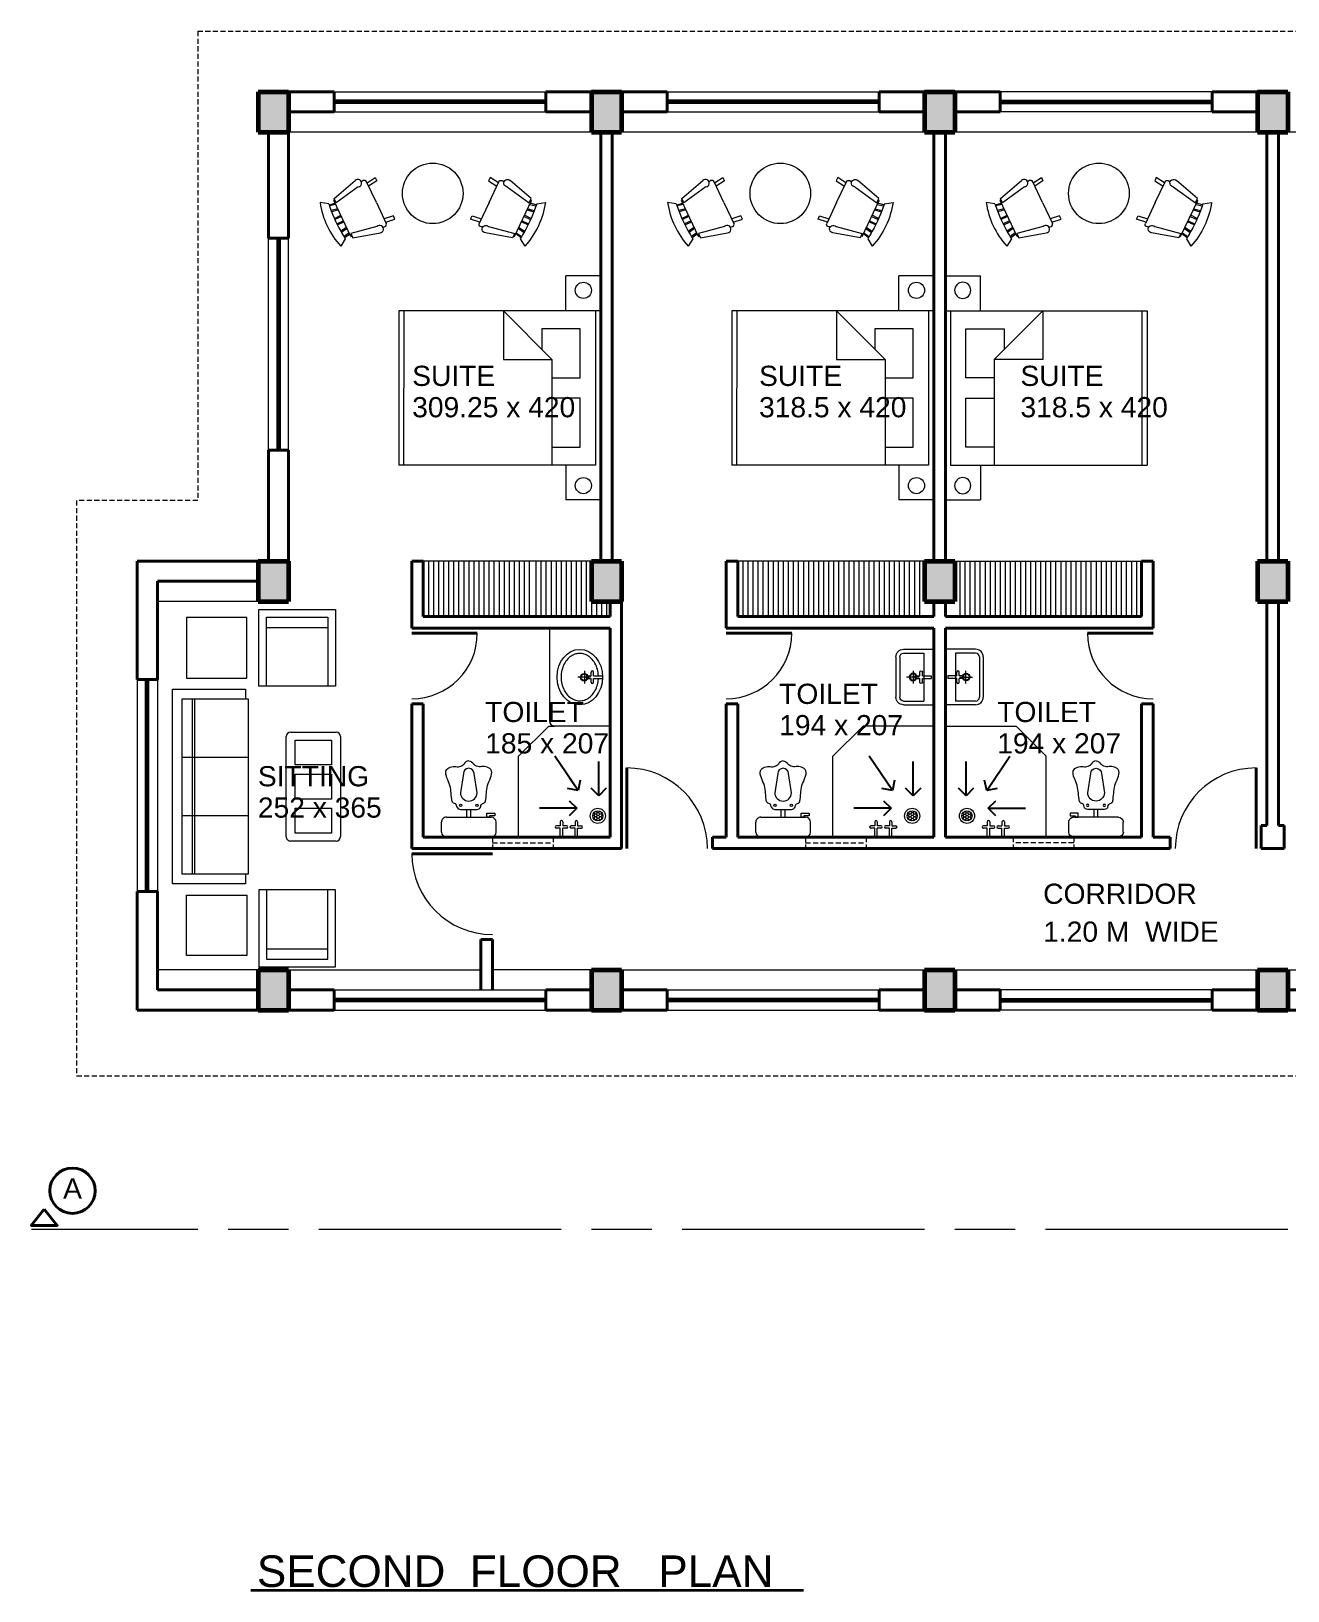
# Model space of a CAD drawing. Header units: millimetres. Extents: x -43527 to -16485, y 19062 to 36467.
# Drawn here: x -19763 to -18518, y 21393 to 22938 of the extents above; entities that cross this region are included whole.
import ezdxf

# ---------------------------------------------------------------- set-up
doc = ezdxf.new("R2010")
doc.units = ezdxf.units.MM
doc.header["$LTSCALE"] = 10
doc.linetypes.add('ACAD_ISO08W100', pattern=[36, 24, -3, 6, -3])
doc.linetypes.add('DASHED', pattern=[0.75, 0.5, -0.25])
for name, color, linetype, lineweight in [('door', 30, 'Continuous', 15), ('elevation', 2, 'Continuous', 20), ('fur', 13, 'Continuous', 13), ('projection', 181, 'DASHED', 13), ('SEC.  LINE', 20, 'ACAD_ISO08W100', 13), ('TEXT', 6, 'Continuous', 25), ('THI.', 5, 'Continuous', 60), ('THIN', 241, 'Continuous', 5), ('WALL', 4, 'Continuous', 40)]:
    doc.layers.add(name, color=color, linetype=linetype, lineweight=lineweight)
doc.styles.get("Standard").update_dxf_attribs({"font": 'arial.ttf', "height": 18})
doc.dimstyles.new('ISO-25', dxfattribs={"dimtxt": 2.5, "dimasz": 15, "dimexe": 10, "dimexo": 30, "dimgap": 5, "dimtad": 1, "dimdsep": 46, "dimtxsty": 'Standard', "dimblk": 'ARCHTICK', "dimcen": 2.5, "dimdle": 10, "dimadec": 1, "dimazin": 0, "dimtfac": 1, "dimtmove": 0, "dimatfit": 3, "dimldrblk": 'OPEN90', "dimfxl": 1, "dimarcsym": 0})

# ---------------------------------------------------------------- blocks, each defined once
blk = doc.blocks.new('CHAIR_ROCKING')
at = {"linetype": 'Continuous'}
for p, q in [((-8, -4.5), (-10, -1.5)), ((-7.5, -4.5), (-7, -7)), ((-6.5, -7), (-7.02225, -4.43)), ((-4.5, -7), (-4.96674, -4.19951)), ((-4, -7), (-4.40532, -4.16272)), ((-1.5, -4.05012), (-1.5, -7)), ((-1, -7), (-1, -4.05012)), ((1, -7), (1, -4.04655)), ((1.5, -4.05012), (1.5, -7)), ((4, -7), (4.40187, -4.18694)), ((4.5, -7), (4.96761, -4.19437)), ((6.5, -7), (7, -4.4057)), ((7.5, -4.5), (7, -7)), ((8, -4.5), (10, -1.5)), ((-9, -7.5), (-12, -18.49999)), ((-7, -7.5), (-9, -7.5)), ((-9, -18.49999), (-7, -7.5)), ((-8.23428, -6.99939), (-8.3093, -7.47958)), ((-8.23041, -7), (8.23915, -7)), ((7, -7.5), (9, -7.5)), ((9, -18.49999), (7, -7.5)), ((8.31071, -7.48854), (8.23449, -7.00073)), ((9, -7.5), (12, -18.49999)), ((-10.36644, -20.64523), (-10.5, -21.49999)), ((-9, -22.49999), (-9.5, -26.49999)), ((0, -22.49999), (-9.5, -22.49999)), ((-8, -26.49999), (-7.5, -22.49999)), ((0, -22.49999), (9.5, -22.49999)), ((8, -26.49999), (7.5, -22.49999)), ((9, -22.49999), (9.5, -26.49999)), ((10.5, -21.49999), (10.3575, -20.58798)), ((-9.5, -26.49999), (-8, -26.49999)), ((9.5, -26.49999), (8, -26.49999))]:
    blk.add_line(p, q, dxfattribs=at)
for centre, radius, start, end in [((0, -34.08333), 34.08333, 72.93847, 107.0615), ((0, -68.25004), 64.25, 93.92211, 97.15267), ((0, -68.25004), 64.25, 82.84733, 93.92211), ((-10.5, -18.99999), 1.58114, 161.5651, 18.43495), ((10.5, -18.99999), 1.58114, 161.5651, 18.43495), ((-9.5, -21.49999), 1, 180, 270), ((9.5, -21.49999), 1, 270, 0)]:
    blk.add_arc(centre, radius, start, end, dxfattribs=at)
blk = doc.blocks.new('BED')
at = {"layer": 'fur'}
for p, q in [((-21049, 22212.3), (-21083.7, 22212.3)), ((-21083.7, 22177.8), (-21083.7, 22212.3)), ((-21054.1, 22024.9), (-21249, 22024.9)), ((-21083.7, 22025), (-21083.7, 21990.4)), ((-21049, 21990.4), (-21083.7, 21990.4))]:
    blk.add_line(p, q, dxfattribs=at)
at = {"layer": 'fur', "lineweight": 20}
for p, q in [((-21049.1, 21990.4), (-21049, 22212.3)), ((-21049, 22177.7), (-21249, 22177.8)), ((-21249, 22177.8), (-21249, 22024.9)), ((-21244, 22024.9), (-21243.9, 22177.8)), ((-21145.5, 22177.8), (-21097.3, 22129.5)), ((-21145.5, 22177.8), (-21145.5, 22129.5)), ((-21054.1, 22177.7), (-21054.1, 22024.9)), ((-21069.3, 22160), (-21107.4, 22160)), ((-21107.4, 22160), (-21107.4, 22139.7)), ((-21069.3, 22111.5), (-21069.3, 22160)), ((-21145.5, 22129.5), (-21097.3, 22129.5)), ((-21097.3, 22129.5), (-21097.3, 22024.9)), ((-21097.3, 22111.5), (-21069.3, 22111.5)), ((-21069.3, 22091.1), (-21097.3, 22091.2)), ((-21069.4, 22042.6), (-21069.3, 22091.1)), ((-21097.3, 22042.7), (-21069.4, 22042.6))]:
    blk.add_line(p, q, dxfattribs=at)
for centre in [(-21066.2, 22198.1), (-21066.2, 22004.6)]:
    blk.add_circle(centre, 8, dxfattribs=at)
blk = doc.blocks.new('SOFA1')
for p, q in [((1016, 0), (-1016, 0)), ((-1016, 0), (-1016, -762)), ((-914.4, -101.6), (-914.4, -787.4)), ((914.4, -101.6), (-914.4, -101.6)), ((-304.8, -787.4), (-304.8, -101.6)), ((304.8, -787.4), (304.8, -101.6)), ((914.4, -787.4), (914.4, -101.6)), ((1016, -762), (1016, 0)), ((-914.4, -203.2), (914.4, -203.2)), ((-914.4, -228.6), (914.4, -228.6)), ((-1016, -762), (-914.4, -762)), ((-914.4, -787.4), (914.4, -787.4)), ((914.4, -762), (1016, -762))]:
    blk.add_line(p, q)
blk = doc.blocks.new('chair9')
for p, q in [((0, 381), (0, -381)), ((762, 381), (0, 381)), ((762, -381), (762, 381)), ((685.8, 304.8), (0, 304.8)), ((584.2, -304.8), (584.2, 304.8)), ((685.8, -304.8), (685.8, 304.8)), ((0, -304.8), (685.8, -304.8)), ((0, -381), (762, -381))]:
    blk.add_line(p, q)
blk = doc.blocks.new('TBLWGLAS')
at = {"linetype": 'Continuous'}
for p, q in [((-22, 0), (22, 0)), ((-24, -22), (-24, -2)), ((-20.5, -20), (-20.5, -4)), ((-20.5, -4), (-9.5, -4)), ((-9.5, -4), (-9.5, -20)), ((-5.5, -20), (-5.5, -4)), ((-5.5, -4), (5.5, -4)), ((5.5, -4), (5.5, -20)), ((9.5, -20), (9.5, -4)), ((9.5, -4), (20.5, -4)), ((20.5, -4), (20.5, -20)), ((24, -2), (24, -22)), ((-9.5, -20), (-20.5, -20)), ((5.5, -20), (-5.5, -20)), ((20.5, -20), (9.5, -20)), ((22, -24), (-22, -24))]:
    blk.add_line(p, q, dxfattribs=at)
for centre, start, end in [((-22, -2), 90, 180), ((22, -2), 0, 90), ((-22, -22), 180, 270), ((22, -22), 270, 0)]:
    blk.add_arc(centre, 2, start, end, dxfattribs=at)
blk = doc.blocks.new('_ArchTick')
at = {"color": 0, "linetype": 'ByBlock', "const_width": 0.15}
blk.add_lwpolyline([(-0.5, -0.5), (0.5, 0.5)], dxfattribs=at)
blk = doc.blocks.new('_Open90')
at = {"color": 0, "linetype": 'ByBlock', "lineweight": -2}
for p, q in [((0, 0), (-1, 0)), ((-0.5, 0.5), (0, 0)), ((0, 0), (-0.5, -0.5))]:
    blk.add_line(p, q, dxfattribs=at)
blk = doc.blocks.new('AWC')
at = {"layer": 'door'}
for p, q in [((-20360.7, 21625.6), (-20360.7, 21615.8)), ((-20311.5, 21630.5), (-20355.8, 21630.5)), ((-20306.6, 21625.6), (-20306.6, 21615.8)), ((-20311.5, 21610.9), (-20355.8, 21610.9)), ((-20335.6, 21610.9), (-20335.6, 21603.2)), ((-20331.7, 21610.9), (-20331.7, 21603.2)), ((-20325.5, 21603.2), (-20341.8, 21603.2)), ((-20341.9, 21586.8), (-20338.9, 21567.7)), ((-20328.3, 21567.7), (-20325.4, 21586.6))]:
    blk.add_line(p, q, dxfattribs=at)
blk.add_lwpolyline([(-20359.4, 21606.9), (-20359.4, 21609.5), (-20354.2, 21609.5), (-20354.2, 21610.9), (-20351.5, 21610.9), (-20351.5, 21606.9), (-20359.4, 21606.9)], dxfattribs=at)
for centre in [(-20341.8, 21599.2), (-20325.5, 21599.2)]:
    blk.add_circle(centre, 1.18, dxfattribs=at)
for centre, radius, start, end in [((-20355.8, 21625.6), 4.92, 90, 180), ((-20311.5, 21625.6), 4.92, 0, 90), ((-20355.8, 21615.8), 4.92, 180, 270), ((-20311.5, 21615.8), 4.92, 270, 0), ((-20341.8, 21599.2), 3.94, 90, 159.43), ((-20333.6, 21586.7), 8.23, 359.5306, 179.5306), ((-20325.5, 21599.2), 3.94, 20.57, 90), ((-20333.6, 21567.7), 5.31, 180, 0)]:
    blk.add_arc(centre, radius, start, end, dxfattribs=at)
at = {"layer": 'door', "extrusion": (0, 0, -1)}
blk.add_ellipse((-20333.4, 21560.8), major_axis=(-1.94, 5.59), ratio=0.948861, start_param=3.537638, end_param=4.585608, dxfattribs=at)
at = {"layer": 'door'}
blk.add_ellipse((-20333.9, 21560.8), major_axis=(1.94, 5.59), ratio=0.948861, start_param=3.537638, end_param=4.585608, dxfattribs=at)
for points in [[(-20345.5, 21600.6), (-20345.6, 21599.7), (-20346, 21597.2), (-20349.7, 21597.4), (-20351.5, 21588), (-20350.5, 21579.8), (-20359.5, 21564.7), (-20348.3, 21559.2), (-20343, 21562.3), (-20339, 21558.8), (-20338.4, 21558.2)], [(-20321.8, 21600.6), (-20321.6, 21599.7), (-20321.3, 21597.2), (-20317.5, 21597.4), (-20315.8, 21588), (-20316.8, 21579.8), (-20307.8, 21564.7), (-20318.9, 21559.2), (-20324.3, 21562.3), (-20328.2, 21558.8), (-20328.9, 21558.2)]]:
    blk.add_open_spline(points, degree=3, knots=[0, 0, 0, 0, 2.596741, 7.080952, 10.372803, 27.86475, 42.407117, 48.085065, 59.717416, 61.643023, 61.643023, 61.643023, 61.643023], dxfattribs=at)
blk = doc.blocks.new('WHB')
at = {"layer": 'door'}
for p, q in [((-20483.1, 21630.8), (-20483.1, 21575.8)), ((-20453.1, 21630.8), (-20483.1, 21630.8)), ((-20473.1, 21627), (-20473.1, 21579.5)), ((-20453.1, 21627), (-20473.1, 21627)), ((-20449.3, 21623.3), (-20449.3, 21583.3)), ((-20445.6, 21623.3), (-20445.6, 21583.3)), ((-20480.6, 21604.5), (-20480.6, 21602)), ((-20471.8, 21604.5), (-20480.6, 21604.5)), ((-20471.8, 21604.5), (-20471.8, 21608.3)), ((-20469.3, 21604.5), (-20469.3, 21608.3)), ((-20465.6, 21604.5), (-20469.3, 21604.5)), ((-20462.9, 21597), (-20462.9, 21609.5)), ((-20471.8, 21602), (-20480.6, 21602)), ((-20471.8, 21598.3), (-20471.8, 21602)), ((-20465.6, 21602), (-20469.3, 21602)), ((-20469.3, 21598.3), (-20469.3, 21602)), ((-20468.7, 21603.3), (-20456.2, 21603.3)), ((-20453.1, 21575.8), (-20483.1, 21575.8)), ((-20453.1, 21579.5), (-20473.1, 21579.5))]:
    blk.add_line(p, q, dxfattribs=at)
for radius in [3.75, 3.12]:
    blk.add_circle((-20462.5, 21603.3), radius, dxfattribs=at)
for centre, radius, start, end in [((-20453.1, 21623.3), 7.5, 0, 90), ((-20453.1, 21623.3), 3.75, 0, 90), ((-20470.6, 21608.3), 1.25, 0, 180), ((-20465.6, 21603.3), 1.25, 270, 90), ((-20470.6, 21598.3), 1.25, 180, 0), ((-20453.1, 21583.3), 3.75, 270, 0), ((-20453.1, 21583.3), 7.5, 270, 0)]:
    blk.add_arc(centre, radius, start, end, dxfattribs=at)

msp = doc.modelspace()

# ---------------------------------------------------------------- hatches: boundary and pattern name
at = {"layer": 'THIN'}
h = msp.add_hatch(color=256, dxfattribs=at)
h.paths.add_polyline_path([(-19508.405, 22877.953), (-19538.405, 22877.953), (-19538.405, 22837.953), (-19508.405, 22837.953)])
h.paths.add_polyline_path([(-19178.405, 22877.953), (-19208.405, 22877.953), (-19208.405, 22837.953), (-19178.405, 22837.953)])
h.paths.add_polyline_path([(-18848.405, 22877.953), (-18878.405, 22877.953), (-18878.405, 22837.953), (-18848.405, 22837.953)])
h.paths.add_polyline_path([(-18518.405, 22877.953), (-18548.405, 22877.953), (-18548.405, 22837.953), (-18518.405, 22837.953)])
h.paths.add_polyline_path([(-18188.405, 22877.953), (-18218.405, 22877.953), (-18218.405, 22837.953), (-18188.405, 22837.953)])
h.paths.add_polyline_path([(-17858.405, 22877.953), (-17888.405, 22877.953), (-17888.405, 22837.953), (-17858.405, 22837.953)])
h.paths.add_polyline_path([(-17528.405, 22877.953), (-17558.405, 22877.953), (-17558.405, 22837.953), (-17528.405, 22837.953)])
h.paths.add_polyline_path([(-17248.405, 22602.953), (-17288.405, 22602.953), (-17288.405, 22572.953), (-17248.405, 22572.953)])
h.paths.add_polyline_path([(-17248.405, 22402.953), (-17288.405, 22402.953), (-17288.405, 22372.953), (-17248.405, 22372.953)])
h.paths.add_polyline_path([(-17528.405, 22412.953), (-17558.405, 22412.953), (-17558.405, 22372.953), (-17528.405, 22372.953)])
h.paths.add_polyline_path([(-17248.405, 22007.953), (-17288.405, 22007.953), (-17288.405, 21977.953), (-17248.405, 21977.953)])
h.paths.add_polyline_path([(-17248.405, 21807.953), (-17288.405, 21807.953), (-17288.405, 21777.953), (-17248.405, 21777.953)])
h.paths.add_polyline_path([(-17528.405, 22007.953), (-17558.405, 22007.953), (-17558.405, 21967.953), (-17528.405, 21967.953)])
h.paths.add_polyline_path([(-17518.405, 21692.953), (-17558.405, 21692.953), (-17558.405, 21662.953), (-17518.405, 21662.953)])
h.paths.add_polyline_path([(-17858.405, 21692.953), (-17898.405, 21692.953), (-17898.405, 21662.953), (-17858.405, 21662.953)])
h.paths.add_polyline_path([(-17858.405, 21992.953, 1), (-17888.405, 21992.953, 1)])
h.paths.add_polyline_path([(-18188.405, 22007.953), (-18218.405, 22007.953), (-18218.405, 21967.953), (-18188.405, 21967.953)])
h.paths.add_polyline_path([(-18188.405, 21692.953), (-18228.405, 21692.953), (-18228.405, 21662.953), (-18188.405, 21662.953)])
h.paths.add_polyline_path([(-18518.405, 22007.953), (-18548.405, 22007.953), (-18548.405, 21967.953), (-18518.405, 21967.953)])
h.paths.add_polyline_path([(-18848.405, 22007.953), (-18878.405, 22007.953), (-18878.405, 21967.953), (-18848.405, 21967.953)])
h.paths.add_polyline_path([(-19178.405, 22007.953), (-19208.405, 22007.953), (-19208.405, 21967.953), (-19178.405, 21967.953)])
h.paths.add_polyline_path([(-19508.405, 22007.953), (-19538.405, 22007.953), (-19538.405, 21967.953), (-19508.405, 21967.953)])
h.paths.add_polyline_path([(-19508.405, 22412.953), (-19538.405, 22412.953), (-19538.405, 22372.953), (-19508.405, 22372.953)])
h.paths.add_polyline_path([(-19178.405, 22412.953), (-19208.405, 22412.953), (-19208.405, 22372.953), (-19178.405, 22372.953)])
h.paths.add_polyline_path([(-18848.405, 22412.953), (-18878.405, 22412.953), (-18878.405, 22372.953), (-18848.405, 22372.953)])
h.paths.add_polyline_path([(-18518.405, 22412.953), (-18548.405, 22412.953), (-18548.405, 22372.953), (-18518.405, 22372.953)])
h.paths.add_polyline_path([(-18188.405, 22412.953), (-18218.405, 22412.953), (-18218.405, 22372.953), (-18188.405, 22372.953)])
h.paths.add_polyline_path([(-17858.405, 22412.953), (-17888.405, 22412.953), (-17888.405, 22372.953), (-17858.405, 22372.953)])
h = msp.add_hatch(dxfattribs=at)
h.set_pattern_fill('HONEY', color=256, scale=0.5, style=0)
h.set_pattern_definition([(180, (-17577.1417, 23356.8176), (-2.38125, -1.374815), [1.5875, -3.175]), (300, (-17577.1417, 23356.8176), (2.3812497, -1.3748155), [1.5875, -3.175]), (240, (-17577.1417, 23356.8176), (-3e-07, -2.7496305), [-3.175, 1.5875])])
h.paths.add_polyline_path([(-19202.041, 22155.428, 1), (-19202.041, 22165.428, 1)])
h = msp.add_hatch(dxfattribs=at)
h.set_pattern_fill('HONEY', color=256, scale=0.5, style=0)
h.set_pattern_definition([(180, (-17265.6417, 23356.8176), (-2.38125, -1.374815), [1.5875, -3.175]), (300, (-17265.6417, 23356.8176), (2.3812497, -1.3748155), [1.5875, -3.175]), (240, (-17265.6417, 23356.8176), (-3e-07, -2.7496305), [-3.175, 1.5875])])
h.paths.add_polyline_path([(-18890.541, 22155.428, 1), (-18890.541, 22165.428, 1)])
h = msp.add_hatch(dxfattribs=at)
h.set_pattern_fill('HONEY', color=256, scale=0.5, style=0)
h.set_pattern_definition([(360, (-20461.1674, 23356.8176), (2.38125, -1.374815), [1.5875, -3.175]), (240, (-20461.1674, 23356.8176), (-2.3812497, -1.3748155), [1.5875, -3.175]), (300, (-20461.1674, 23356.8176), (3e-07, -2.7496305), [-3.175, 1.5875])])
h.paths.add_polyline_path([(-18836.268, 22155.428, -1), (-18836.268, 22165.428, -1)])

# ---------------------------------------------------------------- linework, layer by layer
at = {"layer": 'door'}
for p, q in [((-19215.05, 22291.586), (-19215.05, 22304.056)), ((-19208.655, 22299.071), (-19208.655, 22302.821)), ((-19206.155, 22299.071), (-19206.155, 22302.821)), ((-19209.235, 22297.821), (-19221.735, 22297.821)), ((-19212.405, 22299.071), (-19208.655, 22299.071)), ((-19212.405, 22296.571), (-19208.655, 22296.571)), ((-19208.655, 22292.821), (-19208.655, 22296.571)), ((-19206.155, 22299.071), (-19197.405, 22299.071)), ((-19206.155, 22296.571), (-19197.405, 22296.571)), ((-19206.155, 22292.821), (-19206.155, 22296.571)), ((-19197.405, 22299.071), (-19197.405, 22296.571)), ((-19280.655, 22219.453), (-19250.655, 22249.453)), ((-19250.655, 22249.453), (-19244.905, 22249.453)), ((-19280.655, 22139.453), (-19280.655, 22219.453)), ((-19239.209, 22150.703), (-19242.959, 22150.703)), ((-19239.209, 22148.203), (-19242.959, 22148.203)), ((-19239.209, 22154.453), (-19239.209, 22150.703)), ((-19239.209, 22139.453), (-19239.209, 22148.203)), ((-19236.709, 22154.453), (-19236.709, 22150.703)), ((-19232.959, 22150.703), (-19236.709, 22150.703)), ((-19232.959, 22148.203), (-19236.709, 22148.203)), ((-19236.709, 22139.453), (-19236.709, 22148.203)), ((-19224.6, 22150.703), (-19228.35, 22150.703)), ((-19224.6, 22148.203), (-19228.35, 22148.203)), ((-19224.6, 22154.453), (-19224.6, 22150.703)), ((-19224.6, 22139.453), (-19224.6, 22148.203)), ((-19222.1, 22154.453), (-19222.1, 22150.703)), ((-19222.1, 22150.703), (-19218.35, 22150.703)), ((-19222.1, 22148.203), (-19218.35, 22148.203)), ((-19222.1, 22139.453), (-19222.1, 22148.203)), ((-18927.709, 22150.703), (-18931.459, 22150.703)), ((-18927.709, 22148.203), (-18931.459, 22148.203)), ((-18927.709, 22154.453), (-18927.709, 22150.703)), ((-18927.709, 22139.453), (-18927.709, 22148.203)), ((-18925.209, 22154.453), (-18925.209, 22150.703)), ((-18921.459, 22150.703), (-18925.209, 22150.703)), ((-18921.459, 22148.203), (-18925.209, 22148.203)), ((-18925.209, 22139.453), (-18925.209, 22148.203)), ((-18913.1, 22150.703), (-18916.85, 22150.703)), ((-18913.1, 22148.203), (-18916.85, 22148.203)), ((-18913.1, 22154.453), (-18913.1, 22150.703)), ((-18913.1, 22139.453), (-18913.1, 22148.203)), ((-18910.6, 22154.453), (-18910.6, 22150.703)), ((-18910.6, 22150.703), (-18906.85, 22150.703)), ((-18910.6, 22148.203), (-18906.85, 22148.203)), ((-18910.6, 22139.453), (-18910.6, 22148.203)), ((-18816.209, 22150.703), (-18819.959, 22150.703)), ((-18816.209, 22148.203), (-18819.959, 22148.203)), ((-18816.209, 22154.453), (-18816.209, 22150.703)), ((-18816.209, 22139.453), (-18816.209, 22148.203)), ((-18813.709, 22154.453), (-18813.709, 22150.703)), ((-18813.709, 22150.703), (-18809.959, 22150.703)), ((-18813.709, 22148.203), (-18809.959, 22148.203)), ((-18813.709, 22139.453), (-18813.709, 22148.203)), ((-18805.35, 22150.703), (-18801.6, 22150.703)), ((-18805.35, 22148.203), (-18801.6, 22148.203)), ((-18801.6, 22154.453), (-18801.6, 22150.703)), ((-18801.6, 22139.453), (-18801.6, 22148.203)), ((-18799.1, 22154.453), (-18799.1, 22150.703)), ((-18799.1, 22150.703), (-18795.35, 22150.703)), ((-18799.1, 22148.203), (-18795.35, 22148.203)), ((-18799.1, 22139.453), (-18799.1, 22148.203))]:
    msp.add_line(p, q, dxfattribs=at)
for radius in [3.75, 3.125]:
    msp.add_circle((-19215.485, 22297.821), radius, dxfattribs=at)
for centre, radius, start, end in [((-19386.405, 22341.453), 65, 270, 0), ((-19074.905, 22341.453), 65, 270, 0), ((-18651.905, 22341.453), 65, 180, 270), ((-19207.405, 22302.821), 1.25, 360, 180), ((-19212.405, 22297.821), 1.25, 90, 270), ((-19207.405, 22292.821), 1.25, 180, 360), ((-19173.405, 22127.953), 80, 360, 90), ((-18549.905, 22127.953), 80, 90, 180), ((-19242.959, 22149.453), 1.25, 90, 270), ((-19237.959, 22154.453), 1.25, 0, 180), ((-19232.959, 22149.453), 1.25, 270, 90), ((-19228.35, 22149.453), 1.25, 90, 270), ((-19223.35, 22154.453), 1.25, 0, 180), ((-19218.35, 22149.453), 1.25, 270, 90), ((-18931.459, 22149.453), 1.25, 90, 270), ((-18926.459, 22154.453), 1.25, 0, 180), ((-18921.459, 22149.453), 1.25, 270, 90), ((-18916.85, 22149.453), 1.25, 90, 270), ((-18911.85, 22154.453), 1.25, 0, 180), ((-18906.85, 22149.453), 1.25, 270, 90), ((-18819.959, 22149.453), 1.25, 90, 270), ((-18814.959, 22154.453), 1.25, 360, 180), ((-18809.959, 22149.453), 1.25, 270, 90), ((-18805.35, 22149.453), 1.25, 90, 270), ((-18800.35, 22154.453), 1.25, 360, 180), ((-18795.35, 22149.453), 1.25, 270, 90), ((-19306.405, 22122.953), 80, 180, 270)]:
    msp.add_arc(centre, radius, start, end, dxfattribs=at)
msp.add_ellipse((-19219.905, 22297.953), major_axis=(0, 27.5), ratio=0.81818182, dxfattribs=at)
msp.add_open_spline([(-19201.426, 22299.071), (-19201.51, 22301.297), (-19201.847, 22303.506), (-19203.01, 22307.762), (-19203.847, 22309.802), (-19205.928, 22313.474), (-19207.169, 22315.104), (-19209.924, 22317.835), (-19211.436, 22318.936), (-19214.592, 22320.557), (-19216.236, 22321.08), (-19218.563, 22321.406), (-19219.234, 22321.453), (-19219.905, 22321.453), (-19221.185, 22321.453), (-19222.465, 22321.283), (-19225.364, 22320.497), (-19226.972, 22319.764), (-19230.008, 22317.73), (-19231.436, 22316.429), (-19233.974, 22313.335), (-19235.081, 22311.541), (-19236.855, 22307.604), (-19237.52, 22305.46), (-19238.334, 22301.012), (-19238.483, 22298.707), (-19238.247, 22294.144), (-19237.863, 22291.886), (-19236.603, 22287.618), (-19235.728, 22285.61), (-19233.585, 22282.013), (-19232.317, 22280.425), (-19229.523, 22277.785), (-19227.998, 22276.732), (-19224.825, 22275.206), (-19223.179, 22274.73), (-19219.862, 22274.357), (-19218.191, 22274.458), (-19214.901, 22275.237), (-19213.281, 22275.917), (-19210.207, 22277.849), (-19208.755, 22279.102), (-19206.156, 22282.111), (-19205.012, 22283.867), (-19203.158, 22287.747), (-19202.448, 22289.87), (-19201.695, 22293.549), (-19201.508, 22295.055), (-19201.437, 22296.571)], degree=3, knots=[4.75854168, 4.75854168, 4.75854168, 4.75854168, 5.0345045, 5.0345045, 5.31810119, 5.31810119, 5.60169789, 5.60169789, 5.88529459, 5.88529459, 6.16889129, 6.16889129, 6.28318531, 6.28318531, 6.28318531, 6.50123207, 6.50123207, 6.78440275, 6.78440275, 7.06757344, 7.06757344, 7.35074413, 7.35074413, 7.63391481, 7.63391481, 7.9170855, 7.9170855, 8.20025618, 8.20025618, 8.48342687, 8.48342687, 8.76659756, 8.76659756, 9.04976824, 9.04976824, 9.33293893, 9.33293893, 9.61610961, 9.61610961, 9.89970631, 9.89970631, 10.18330301, 10.18330301, 10.46689971, 10.46689971, 10.75049641, 10.75049641, 10.93848158, 10.93848158, 10.93848158, 10.93848158], dxfattribs=at)
at = {"layer": 'elevation'}
for p, q in [((-19463.405, 22877.953), (-19253.405, 22877.953)), ((-19133.405, 22877.953), (-18923.405, 22877.953)), ((-18593.405, 22877.953), (-18803.405, 22877.953)), ((-19463.405, 22857.953), (-19253.405, 22857.953)), ((-19133.405, 22857.953), (-18923.405, 22857.953)), ((-18593.405, 22857.953), (-18803.405, 22857.953)), ((-19208.405, 22837.953), (-19508.405, 22837.953)), ((-18878.405, 22837.953), (-19178.405, 22837.953)), ((-18548.405, 22837.953), (-18848.405, 22837.953)), ((-18218.405, 22837.953), (-18518.405, 22837.953)), ((-19528.405, 22522.953), (-19528.405, 22732.953)), ((-19508.405, 22522.953), (-19508.405, 22732.953)), ((-19208.405, 22412.953), (-19374.905, 22412.953)), ((-19369.905, 22412.953), (-19369.905, 22357.953)), ((-19364.905, 22412.953), (-19364.905, 22357.953)), ((-19359.905, 22412.953), (-19359.905, 22357.953)), ((-19354.905, 22412.953), (-19354.905, 22357.953)), ((-19349.905, 22412.953), (-19349.905, 22357.953)), ((-19344.905, 22412.953), (-19344.905, 22357.953)), ((-19339.905, 22412.953), (-19339.905, 22357.953)), ((-19334.905, 22412.953), (-19334.905, 22357.953)), ((-19329.905, 22412.953), (-19329.905, 22357.953)), ((-19324.905, 22412.953), (-19324.905, 22357.953)), ((-19319.905, 22412.953), (-19319.905, 22357.953)), ((-19314.905, 22412.953), (-19314.905, 22357.953)), ((-19309.905, 22412.953), (-19309.905, 22357.953)), ((-19304.905, 22412.953), (-19304.905, 22357.953)), ((-19299.905, 22412.953), (-19299.905, 22357.953)), ((-19294.905, 22412.953), (-19294.905, 22357.953)), ((-19289.905, 22412.953), (-19289.905, 22357.953)), ((-19284.905, 22412.953), (-19284.905, 22357.953)), ((-19279.905, 22412.953), (-19279.905, 22357.953)), ((-19274.905, 22412.953), (-19274.905, 22357.953)), ((-19269.905, 22412.953), (-19269.905, 22357.953)), ((-19263.405, 22412.953), (-19263.405, 22357.953)), ((-19258.405, 22412.953), (-19258.405, 22357.953)), ((-19253.405, 22412.953), (-19253.405, 22357.953)), ((-19248.405, 22412.953), (-19248.405, 22357.953)), ((-19243.405, 22412.953), (-19243.405, 22357.953)), ((-19243.405, 22412.953), (-19243.405, 22357.953)), ((-19238.405, 22412.953), (-19238.405, 22357.953)), ((-19233.405, 22412.953), (-19233.405, 22357.953)), ((-19228.405, 22412.953), (-19228.405, 22357.953)), ((-19223.405, 22412.953), (-19223.405, 22357.953)), ((-19218.405, 22412.953), (-19218.405, 22357.953)), ((-19213.405, 22412.953), (-19213.405, 22357.953)), ((-18878.405, 22412.953), (-19063.405, 22412.953)), ((-19058.405, 22412.953), (-19058.405, 22357.953)), ((-19053.405, 22412.953), (-19053.405, 22357.953)), ((-19048.405, 22412.953), (-19048.405, 22357.953)), ((-19043.405, 22412.953), (-19043.405, 22357.953)), ((-19038.405, 22412.953), (-19038.405, 22357.953)), ((-19033.405, 22412.953), (-19033.405, 22357.953)), ((-19028.405, 22412.953), (-19028.405, 22357.953)), ((-19023.405, 22412.953), (-19023.405, 22357.953)), ((-19018.405, 22412.953), (-19018.405, 22357.953)), ((-19013.405, 22412.953), (-19013.405, 22357.953)), ((-19008.405, 22412.953), (-19008.405, 22357.953)), ((-19003.405, 22412.953), (-19003.405, 22357.953)), ((-18998.405, 22412.953), (-18998.405, 22357.953)), ((-18993.405, 22412.953), (-18993.405, 22357.953)), ((-18988.405, 22412.953), (-18988.405, 22357.953)), ((-18983.405, 22412.953), (-18983.405, 22357.953)), ((-18978.405, 22412.953), (-18978.405, 22357.953)), ((-18973.405, 22412.953), (-18973.405, 22357.953)), ((-18968.405, 22412.953), (-18968.405, 22357.953)), ((-18963.405, 22412.953), (-18963.405, 22357.953)), ((-18958.405, 22412.953), (-18958.405, 22357.953)), ((-18953.405, 22412.953), (-18953.405, 22357.953)), ((-18948.405, 22412.953), (-18948.405, 22357.953)), ((-18943.405, 22412.953), (-18943.405, 22357.953)), ((-18938.405, 22412.953), (-18938.405, 22357.953)), ((-18933.405, 22412.953), (-18933.405, 22357.953)), ((-18928.405, 22412.953), (-18928.405, 22357.953)), ((-18923.405, 22412.953), (-18923.405, 22357.953)), ((-18918.405, 22412.953), (-18918.405, 22357.953)), ((-18913.405, 22412.953), (-18913.405, 22357.953)), ((-18913.405, 22412.953), (-18913.405, 22357.953)), ((-18908.405, 22412.953), (-18908.405, 22357.953)), ((-18903.405, 22412.953), (-18903.405, 22357.953)), ((-18898.405, 22412.953), (-18898.405, 22357.953)), ((-18893.405, 22412.953), (-18893.405, 22357.953)), ((-18888.405, 22412.953), (-18888.405, 22357.953)), ((-18883.405, 22412.953), (-18883.405, 22357.953)), ((-18848.405, 22412.953), (-18663.405, 22412.953)), ((-18843.405, 22412.953), (-18843.405, 22357.953)), ((-18838.405, 22412.953), (-18838.405, 22357.953)), ((-18833.405, 22412.953), (-18833.405, 22357.953)), ((-18828.405, 22412.953), (-18828.405, 22357.953)), ((-18823.405, 22412.953), (-18823.405, 22357.953)), ((-18818.405, 22412.953), (-18818.405, 22357.953)), ((-18813.405, 22412.953), (-18813.405, 22357.953)), ((-18813.405, 22412.953), (-18813.405, 22357.953)), ((-18808.405, 22412.953), (-18808.405, 22357.953)), ((-18803.405, 22412.953), (-18803.405, 22357.953)), ((-18798.405, 22412.953), (-18798.405, 22357.953)), ((-18793.405, 22412.953), (-18793.405, 22357.953)), ((-18788.405, 22412.953), (-18788.405, 22357.953)), ((-18783.405, 22412.953), (-18783.405, 22357.953)), ((-18778.405, 22412.953), (-18778.405, 22357.953)), ((-18773.405, 22412.953), (-18773.405, 22357.953)), ((-18768.405, 22412.953), (-18768.405, 22357.953)), ((-18763.405, 22412.953), (-18763.405, 22357.953)), ((-18758.405, 22412.953), (-18758.405, 22357.953)), ((-18753.405, 22412.953), (-18753.405, 22357.953)), ((-18748.405, 22412.953), (-18748.405, 22357.953)), ((-18743.405, 22412.953), (-18743.405, 22357.953)), ((-18738.405, 22412.953), (-18738.405, 22357.953)), ((-18733.405, 22412.953), (-18733.405, 22357.953)), ((-18728.405, 22412.953), (-18728.405, 22357.953)), ((-18723.405, 22412.953), (-18723.405, 22357.953)), ((-18718.405, 22412.953), (-18718.405, 22357.953)), ((-18713.405, 22412.953), (-18713.405, 22357.953)), ((-18708.405, 22412.953), (-18708.405, 22357.953)), ((-18703.405, 22412.953), (-18703.405, 22357.953)), ((-18698.405, 22412.953), (-18698.405, 22357.953)), ((-18693.405, 22412.953), (-18693.405, 22357.953)), ((-18688.405, 22412.953), (-18688.405, 22357.953)), ((-18683.405, 22412.953), (-18683.405, 22357.953)), ((-18678.405, 22412.953), (-18678.405, 22357.953)), ((-18673.405, 22412.953), (-18673.405, 22357.953)), ((-18668.405, 22412.953), (-18668.405, 22357.953)), ((-19538.405, 22372.953), (-19638.405, 22372.953)), ((-19208.405, 22372.953), (-19208.405, 22357.953)), ((-19203.405, 22372.953), (-19203.405, 22357.953)), ((-19198.405, 22372.953), (-19198.405, 22357.953)), ((-19193.405, 22372.953), (-19193.405, 22357.953)), ((-19249.905, 22346.453), (-19249.905, 22254.453)), ((-19658.405, 22295.453), (-19658.405, 22085.453)), ((-19638.405, 22295.453), (-19638.405, 22085.453)), ((-19189.905, 22249.453), (-19244.905, 22249.453)), ((-18969.155, 22219.453), (-18939.155, 22249.453)), ((-18869.155, 22249.453), (-18939.155, 22249.453)), ((-18857.655, 22249.453), (-18787.655, 22249.453)), ((-18757.655, 22219.453), (-18787.655, 22249.453)), ((-18969.155, 22139.453), (-18969.155, 22219.453)), ((-18757.655, 22139.453), (-18757.655, 22219.453)), ((-19538.405, 22007.953), (-19638.405, 22007.953)), ((-19508.405, 22007.953), (-19317.905, 22007.953)), ((-19208.405, 22007.953), (-19306.405, 22007.953)), ((-19178.405, 22007.953), (-18878.405, 22007.953)), ((-18848.405, 22007.953), (-18548.405, 22007.953)), ((-18518.405, 22007.953), (-18218.405, 22007.953)), ((-19463.405, 21987.953), (-19253.405, 21987.953)), ((-19133.405, 21987.953), (-18923.405, 21987.953)), ((-18593.405, 21987.953), (-18803.405, 21987.953)), ((-19463.405, 21967.953), (-19253.405, 21967.953)), ((-19133.405, 21967.953), (-18923.405, 21967.953)), ((-18593.405, 21967.953), (-18803.405, 21967.953)), ((-19545.962, 21393.844), (-18998.366, 21393.844)), ((-19545.962, 21392.594), (-18998.366, 21392.594))]:
    msp.add_line(p, q, dxfattribs=at)
msp.add_arc((-19244.905, 22254.453), 5, 180, 270, dxfattribs=at)
at = {"layer": 'fur'}
for points in [[(-19609.656, 22296.942), (-19549.656, 22296.942), (-19549.656, 22356.942), (-19609.656, 22356.942)], [(-19609.656, 22082.018), (-19549.656, 22082.018), (-19549.656, 22022.018), (-19609.656, 22022.018)]]:
    msp.add_lwpolyline(points, close=True, dxfattribs=at)
for centre in [(-19365.581, 22777.285), (-19021.228, 22777.285), (-18705.581, 22777.285)]:
    msp.add_circle(centre, 30, dxfattribs=at)
at = {"layer": 'projection'}
for p, q in [((-19598.405, 22937.953), (-19598.405, 22472.953)), ((-19598.405, 22937.953), (-17468.405, 22937.953)), ((-19718.405, 22472.953), (-19718.405, 21902.953)), ((-19598.405, 22472.953), (-19718.405, 22472.953)), ((-19306.405, 22139.453), (-19306.405, 22127.953)), ((-19306.405, 22139.453), (-19306.405, 22127.953)), ((-19306.405, 22133.703), (-19246.405, 22133.703)), ((-19246.405, 22139.453), (-19246.405, 22127.953)), ((-18996.28, 22139.453), (-18996.28, 22127.953)), ((-18996.28, 22133.703), (-18936.28, 22133.703)), ((-18936.28, 22139.453), (-18936.28, 22127.953)), ((-18936.28, 22139.453), (-18936.28, 22127.953)), ((-18790.53, 22139.453), (-18790.53, 22127.953)), ((-18790.53, 22139.453), (-18790.53, 22127.953)), ((-18730.53, 22133.703), (-18790.53, 22133.703)), ((-18730.53, 22139.453), (-18730.53, 22127.953)), ((-19718.405, 21902.953), (-18278.405, 21902.953))]:
    msp.add_line(p, q, dxfattribs=at)
at = {"layer": 'SEC.  LINE'}
msp.add_line((-17798.405, 21750.453), (-19763.147, 21750.453), dxfattribs=at)
at = {"layer": 'THI.'}
for p, q in [((-19538.405, 22877.953), (-19508.405, 22877.953)), ((-19538.405, 22877.953), (-19538.405, 22837.953)), ((-19508.405, 22877.953), (-19508.405, 22837.953)), ((-19208.405, 22877.953), (-19208.405, 22837.953)), ((-19208.405, 22877.953), (-19178.405, 22877.953)), ((-19178.405, 22877.953), (-19178.405, 22837.953)), ((-18878.405, 22877.953), (-18848.405, 22877.953)), ((-18878.405, 22877.953), (-18878.405, 22837.953)), ((-18848.405, 22877.953), (-18848.405, 22837.953)), ((-18548.405, 22877.953), (-18518.405, 22877.953)), ((-18548.405, 22877.953), (-18548.405, 22837.953)), ((-18518.405, 22877.953), (-18518.405, 22837.953)), ((-19253.405, 22867.953), (-19463.405, 22867.953)), ((-18923.405, 22867.953), (-19133.405, 22867.953)), ((-18803.405, 22867.953), (-18593.405, 22867.953)), ((-19538.405, 22837.953), (-19508.405, 22837.953)), ((-19208.405, 22837.953), (-19178.405, 22837.953)), ((-18878.405, 22837.953), (-18848.405, 22837.953)), ((-18548.405, 22837.953), (-18518.405, 22837.953)), ((-19518.405, 22732.953), (-19518.405, 22522.953)), ((-19538.405, 22412.953), (-19538.405, 22372.953)), ((-19538.405, 22412.953), (-19508.405, 22412.953)), ((-19508.405, 22412.953), (-19508.405, 22372.953)), ((-19208.405, 22412.953), (-19208.405, 22372.953)), ((-19208.405, 22412.953), (-19178.405, 22412.953)), ((-19178.405, 22412.953), (-19178.405, 22372.953)), ((-18878.405, 22412.953), (-18848.405, 22412.953)), ((-18878.405, 22412.953), (-18878.405, 22372.953)), ((-18848.405, 22412.953), (-18848.405, 22372.953)), ((-18548.405, 22412.953), (-18548.405, 22372.953)), ((-18548.405, 22412.953), (-18518.405, 22412.953)), ((-18518.405, 22412.953), (-18518.405, 22372.953)), ((-19538.405, 22372.953), (-19508.405, 22372.953)), ((-19208.405, 22372.953), (-19178.405, 22372.953)), ((-18878.405, 22372.953), (-18848.405, 22372.953)), ((-18548.405, 22372.953), (-18518.405, 22372.953)), ((-19648.405, 22085.453), (-19648.405, 22295.453)), ((-19538.405, 22007.953), (-19538.405, 21967.953)), ((-19538.405, 22007.953), (-19508.405, 22007.953)), ((-19508.405, 22007.953), (-19508.405, 21967.953)), ((-19208.405, 22007.953), (-19178.405, 22007.953)), ((-19208.405, 22007.953), (-19208.405, 21967.953)), ((-19178.405, 22007.953), (-19178.405, 21967.953)), ((-18878.405, 22007.953), (-18878.405, 21967.953)), ((-18878.405, 22007.953), (-18848.405, 22007.953)), ((-18848.405, 22007.953), (-18848.405, 21967.953)), ((-18548.405, 22007.953), (-18548.405, 21967.953)), ((-18548.405, 22007.953), (-18518.405, 22007.953)), ((-18518.405, 22007.953), (-18518.405, 21967.953)), ((-19253.405, 21977.953), (-19463.405, 21977.953)), ((-18923.405, 21977.953), (-19133.405, 21977.953)), ((-18803.405, 21977.953), (-18593.405, 21977.953)), ((-19538.405, 21967.953), (-19508.405, 21967.953)), ((-19208.405, 21967.953), (-19178.405, 21967.953)), ((-18878.405, 21967.953), (-18848.405, 21967.953)), ((-18548.405, 21967.953), (-18518.405, 21967.953))]:
    msp.add_line(p, q, dxfattribs=at)
at = {"layer": 'THIN'}
for centre, radius in [((-19202.041, 22160.428), 7.5), ((-19202.041, 22160.428), 5), ((-18890.541, 22160.428), 7.5), ((-18890.541, 22160.428), 5), ((-18836.268, 22160.428), 7.5), ((-18836.268, 22160.428), 5)]:
    msp.add_circle(centre, radius, dxfattribs=at)
at = {"layer": 'WALL'}
for p, q in [((-19508.405, 22877.953), (-19463.405, 22877.953)), ((-19463.405, 22877.953), (-19463.405, 22857.953)), ((-19253.405, 22877.953), (-19253.405, 22857.953)), ((-19253.405, 22877.953), (-19208.405, 22877.953)), ((-19178.405, 22877.953), (-19133.405, 22877.953)), ((-19133.405, 22877.953), (-19133.405, 22857.953)), ((-18923.405, 22877.953), (-18878.405, 22877.953)), ((-18923.405, 22877.953), (-18923.405, 22857.953)), ((-18803.405, 22877.953), (-18848.405, 22877.953)), ((-18803.405, 22877.953), (-18803.405, 22857.953)), ((-18593.405, 22877.953), (-18593.405, 22857.953)), ((-18548.405, 22877.953), (-18593.405, 22877.953)), ((-19508.405, 22857.953), (-19463.405, 22857.953)), ((-19253.405, 22857.953), (-19208.405, 22857.953)), ((-19178.405, 22857.953), (-19133.405, 22857.953)), ((-18923.405, 22857.953), (-18878.405, 22857.953)), ((-18803.405, 22857.953), (-18848.405, 22857.953)), ((-18548.405, 22857.953), (-18593.405, 22857.953)), ((-19528.405, 22732.953), (-19528.405, 22837.953)), ((-19508.405, 22732.953), (-19508.405, 22837.953)), ((-19199.155, 22837.953), (-19199.155, 22412.953)), ((-19187.655, 22837.953), (-19187.655, 22412.953)), ((-18869.155, 22837.953), (-18869.155, 22412.953)), ((-18857.655, 22837.953), (-18857.655, 22412.953)), ((-18539.155, 22837.953), (-18539.155, 22412.953)), ((-18527.655, 22837.953), (-18527.655, 22412.953)), ((-19508.405, 22732.953), (-19528.405, 22732.953)), ((-19528.405, 22412.953), (-19528.405, 22522.953)), ((-19508.405, 22522.953), (-19528.405, 22522.953)), ((-19508.405, 22412.953), (-19508.405, 22522.953)), ((-19658.405, 22412.953), (-19658.405, 22295.453)), ((-19538.405, 22412.953), (-19658.405, 22412.953)), ((-19374.905, 22412.953), (-19386.405, 22412.953)), ((-19386.405, 22412.953), (-19386.405, 22346.453)), ((-19374.905, 22412.953), (-19374.905, 22357.953)), ((-19063.405, 22412.953), (-19074.905, 22412.953)), ((-19074.905, 22412.953), (-19074.905, 22346.453)), ((-19063.405, 22412.953), (-19063.405, 22357.953)), ((-18663.405, 22412.953), (-18651.905, 22412.953)), ((-18663.405, 22412.953), (-18663.405, 22357.953)), ((-18651.905, 22412.953), (-18651.905, 22346.453)), ((-19638.405, 22392.953), (-19638.405, 22295.453)), ((-19538.405, 22392.953), (-19638.405, 22392.953)), ((-19189.905, 22372.953), (-19189.905, 22357.953)), ((-19178.405, 22372.953), (-19178.405, 22127.953)), ((-18869.155, 22372.953), (-18869.155, 22357.953)), ((-18857.655, 22372.953), (-18857.655, 22357.953)), ((-18539.155, 22372.953), (-18539.155, 22150.953)), ((-18527.655, 22372.953), (-18527.655, 22150.953)), ((-19189.905, 22346.453), (-19386.405, 22346.453)), ((-19189.905, 22357.953), (-19374.905, 22357.953)), ((-19189.905, 22346.453), (-19189.905, 22139.453)), ((-18869.155, 22346.453), (-19074.905, 22346.453)), ((-18869.155, 22357.953), (-19063.405, 22357.953)), ((-18869.155, 22346.453), (-18869.155, 22139.453)), ((-18857.655, 22357.953), (-18663.405, 22357.953)), ((-18857.655, 22346.453), (-18857.655, 22139.453)), ((-18857.655, 22346.453), (-18651.905, 22346.453)), ((-19321.405, 22341.453), (-19386.405, 22341.453)), ((-19009.905, 22341.453), (-19074.905, 22341.453)), ((-18716.905, 22341.453), (-18651.905, 22341.453)), ((-19638.405, 22295.453), (-19658.405, 22295.453)), ((-19386.405, 22271.453), (-19386.405, 22127.953)), ((-19374.905, 22271.453), (-19386.405, 22271.453)), ((-19374.905, 22271.453), (-19374.905, 22139.453)), ((-19074.905, 22271.453), (-19074.905, 22139.453)), ((-19063.405, 22271.453), (-19074.905, 22271.453)), ((-19063.405, 22271.453), (-19063.405, 22139.453)), ((-18663.405, 22271.453), (-18663.405, 22139.453)), ((-18663.405, 22271.453), (-18651.905, 22271.453)), ((-18651.905, 22271.453), (-18651.905, 22139.453)), ((-19173.405, 22207.953), (-19173.405, 22127.953)), ((-18549.905, 22207.953), (-18549.905, 22127.953)), ((-18539.155, 22150.953), (-18544.905, 22150.953)), ((-18544.905, 22150.953), (-18544.905, 22127.953)), ((-18521.905, 22150.953), (-18527.655, 22150.953)), ((-18521.905, 22150.953), (-18521.905, 22127.953)), ((-19306.405, 22139.453), (-19374.905, 22139.453)), ((-19306.405, 22139.453), (-19246.405, 22139.453)), ((-19246.405, 22139.453), (-19189.905, 22139.453)), ((-19074.905, 22139.453), (-19088.405, 22139.453)), ((-19088.405, 22139.453), (-19088.405, 22127.953)), ((-18869.155, 22139.453), (-19063.405, 22139.453)), ((-18857.655, 22139.453), (-18663.405, 22139.453)), ((-18651.905, 22139.453), (-18634.905, 22139.453)), ((-18634.905, 22139.453), (-18634.905, 22127.953)), ((-19306.405, 22127.953), (-19386.405, 22127.953)), ((-19386.405, 22122.953), (-19306.405, 22122.953)), ((-19306.405, 22127.953), (-19246.405, 22127.953)), ((-19178.405, 22127.953), (-19246.405, 22127.953)), ((-18857.655, 22127.953), (-19088.405, 22127.953)), ((-18869.155, 22127.953), (-18634.905, 22127.953)), ((-18521.905, 22127.953), (-18544.905, 22127.953)), ((-19658.405, 22085.453), (-19658.405, 21967.953)), ((-19638.405, 22085.453), (-19658.405, 22085.453)), ((-19638.405, 22085.453), (-19638.405, 21987.953)), ((-19317.905, 22037.953), (-19317.905, 21987.953)), ((-19306.405, 22037.953), (-19317.905, 22037.953)), ((-19306.405, 22037.953), (-19306.405, 21987.953)), ((-19538.405, 21987.953), (-19638.405, 21987.953)), ((-19508.405, 21987.953), (-19463.405, 21987.953)), ((-19463.405, 21987.953), (-19463.405, 21967.953)), ((-19253.405, 21987.953), (-19253.405, 21967.953)), ((-19253.405, 21987.953), (-19208.405, 21987.953)), ((-19178.405, 21987.953), (-19133.405, 21987.953)), ((-19133.405, 21987.953), (-19133.405, 21967.953)), ((-18923.405, 21987.953), (-18878.405, 21987.953)), ((-18923.405, 21987.953), (-18923.405, 21967.953)), ((-18803.405, 21987.953), (-18848.405, 21987.953)), ((-18803.405, 21987.953), (-18803.405, 21967.953)), ((-18548.405, 21987.953), (-18593.405, 21987.953)), ((-18593.405, 21987.953), (-18593.405, 21967.953)), ((-18473.405, 21987.953), (-18518.405, 21987.953)), ((-19538.405, 21967.953), (-19658.405, 21967.953)), ((-19508.405, 21967.953), (-19463.405, 21967.953)), ((-19253.405, 21967.953), (-19208.405, 21967.953)), ((-19178.405, 21967.953), (-19133.405, 21967.953)), ((-18923.405, 21967.953), (-18878.405, 21967.953)), ((-18803.405, 21967.953), (-18848.405, 21967.953)), ((-18548.405, 21967.953), (-18593.405, 21967.953)), ((-18473.405, 21967.953), (-18518.405, 21967.953))]:
    msp.add_line(p, q, dxfattribs=at)
msp.add_lwpolyline([(-19750.515, 21770.878), (-19763.419, 21754.584), (-19737.611, 21754.584)], close=True, dxfattribs=at)
msp.add_circle((-19722.498, 21789.015), 22.498, dxfattribs=at)

# ---------------------------------------------------------------- block references
at = {"layer": 'door'}
for p in [(1849.868, 483.089), (2179.868, 483.089)]:
    msp.add_blockref('BED', p, dxfattribs=at)
at = {"layer": 'door', "xscale": -1, "rotation": 359.999999999986}
msp.add_blockref('BED', (-39906.677, 483.089), dxfattribs=at)
at = {"layer": 'fur'}
for name, p, xscale, yscale, zscale, rotation in [('CHAIR_ROCKING', (-19470.237, 22745.065), 2.400000000002005, 2.400000000002005, 2.400000000002005, 115.3126618784757), ('CHAIR_ROCKING', (-19260.925, 22745.065), -2.400000000002005, 2.400000000001455, 2.4, 244.6873381215244), ('CHAIR_ROCKING', (-19125.884, 22745.065), 2.400000000002005, 2.400000000002005, 2.400000000002005, 115.3126618784757), ('CHAIR_ROCKING', (-18916.572, 22745.065), -2.400000000002005, 2.400000000001455, 2.4, 244.6873381215244), ('CHAIR_ROCKING', (-18810.237, 22745.065), 2.400000000002005, 2.400000000002005, 2.400000000002005, 115.3126618784616), ('CHAIR_ROCKING', (-18600.925, 22745.065), -2.400000000002005, 2.400000000001455, 2.4, 244.6873381215103), ('chair9', (-19499.945, 22288.803), -0.1000000000003638, 0.09999999999854481, 0.1, 270), ('SOFA1', (-19623.338, 22189.48), -0.09500000000116415, 0.09500000000116415, 0.095, 90), ('TBLWGLAS', (-19456.806, 22189.48), 2.25, 2.25, 2.25, 270), ('chair9', (-19499.945, 22087.056), 0.1000000000003638, 0.1000000000003638, 0.1000000000003638, 270)]:
    msp.add_blockref(name, p, dxfattribs=dict(at, xscale=xscale, yscale=yscale, zscale=zscale, rotation=rotation))
at = {"layer": 'WALL', "xscale": -1}
for name, p, rotation in [('WHB', (-39352.23, 694.684), 359.9999999999931), ('AWC', (1625.229, 43769.996), 179.9999999999963)]:
    msp.add_blockref(name, p, dxfattribs=dict(at, rotation=rotation))
at = {"layer": 'WALL'}
for name, p, rotation in [('WHB', (1625.421, 694.684), 3.277378368693462e-12), ('AWC', (-39663.538, 43769.996), 180), ('AWC', (-39352.038, 43769.996), 180)]:
    msp.add_blockref(name, p, dxfattribs=dict(at, rotation=rotation))

# ---------------------------------------------------------------- texts
at = {"layer": 'TEXT'}
for s, height, p in [('SUITE', 20, (-19385.941, 22586.452)), ('SUITE', 20, (-19042.279, 22586.452)), ('SUITE', 20, (-18783.303, 22586.452)), ('309.25 x 420', 20, (-19385.941, 22555.399)), ('318.5 x 420', 20, (-19042.279, 22555.399)), ('318.5 x 420', 20, (-18783.303, 22555.399)), ('TOILET', 20, (-19022.326, 22271.38)), ('TOILET', 20, (-19313.614, 22253.39)), ('TOILET', 20, (-18806.291, 22253.39)), ('194 x 207', 20, (-19022.326, 22240.327)), ('185 x 207', 20, (-19313.614, 22222.337)), ('194 x 207', 20, (-18806.291, 22222.337)), ('SITTING', 20, (-19538.823, 22189.742)), ('252 x 365', 20, (-19538.823, 22158.69)), ('CORRIDOR', 20, (-18760.769, 22073.279)), ('1.20 M  WIDE', 20, (-18760.769, 22035.707)), ('SECOND  FLOOR   PLAN', 31.25, (-19539.818, 21396.41))]:
    msp.add_text(s, height=height, dxfattribs=at).set_placement(p)
at = {"layer": 'WALL'}
msp.add_text('A', height=20, dxfattribs=at).set_placement((-19731.769, 21781.278))

# ---------------------------------------------------------------- leaders
at = {"layer": 'THIN'}
for points, override in [([(-19221.569, 22185.494), (-19244.57, 22219.662)], {"dimgap": 2, "dimtad": 0}), ([(-19201.131, 22180.464), (-19201.131, 22214.32)], {"dimgap": 2, "dimtad": 0}), ([(-18910.069, 22185.494), (-18933.07, 22219.662)], {"dimgap": 2, "dimtad": 0}), ([(-18889.631, 22180.464), (-18889.631, 22214.32)], {"dimgap": 2, "dimtad": 0}), ([(-18837.178, 22180.464), (-18837.178, 22214.32)], {"dimgap": 2, "dimtad": 0}), ([(-18816.74, 22185.494), (-18793.739, 22219.662)], {"dimgap": 2, "dimtad": 0}), ([(-19222.969, 22167.966), (-19259.889, 22167.966)], {"dimgap": 5, "dimtad": 0, "dimtmove": 1}), ([(-18911.469, 22167.966), (-18948.389, 22167.966)], {"dimgap": 5, "dimtad": 0, "dimtmove": 1}), ([(-18815.34, 22167.966), (-18778.42, 22167.966)], {"dimgap": 5, "dimtad": 0, "dimtmove": 1})]:
    msp.add_leader(points, dimstyle='ISO-25', override=override, dxfattribs=at)

doc.saveas('drawing.dxf')
